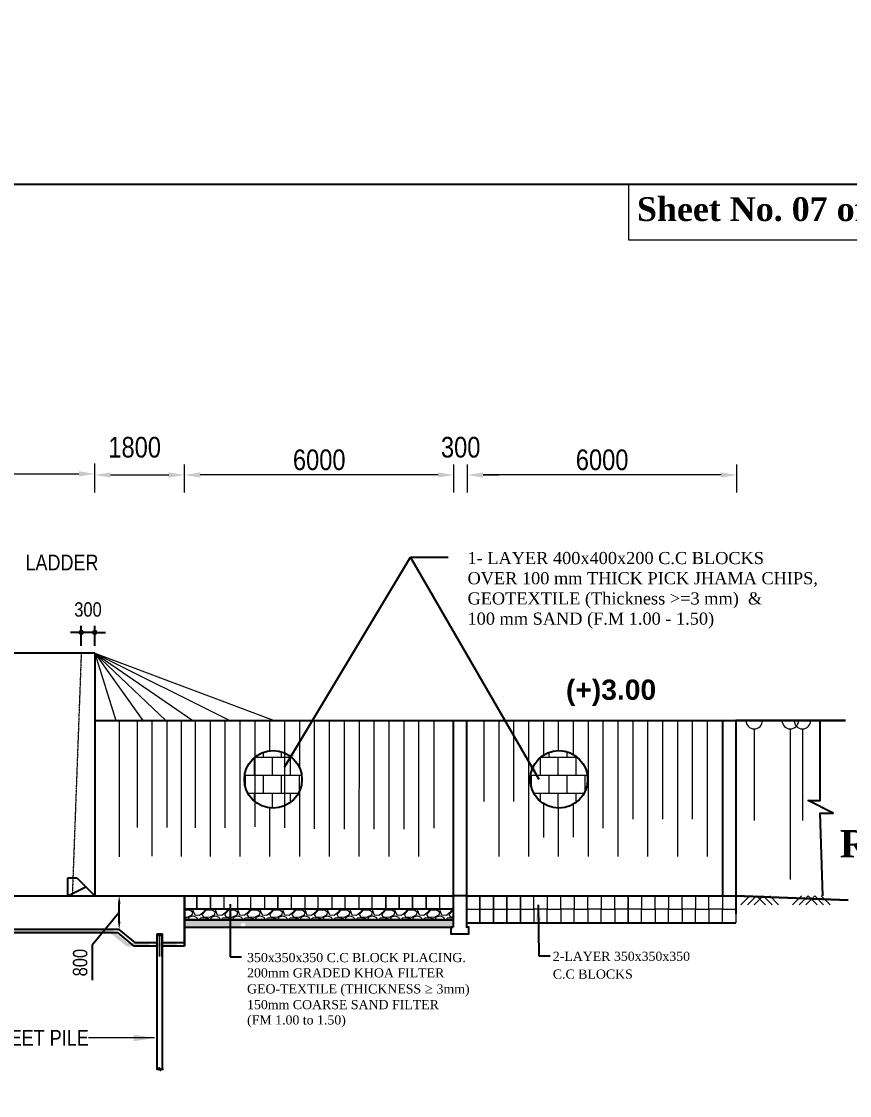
# Model space of a CAD drawing. Extents: x -119161 to 3778985, y -614964 to -30958.
# Drawn here: x 2763372 to 2781812, y -255921 to -232003 of the extents above; entities that cross this region are included whole.
import ezdxf

# ---------------------------------------------------------------- set-up
doc = ezdxf.new("R2010")
doc.units = 0
doc.header["$MEASUREMENT"] = 0
doc.linetypes.add('DASHED2', pattern=[9.524999999999999, 6.35, -3.175])
doc.linetypes.add('DASHEDX2', pattern=[38.099999999999994, 25.4, -12.7])
doc.layers.get('0').update_dxf_attribs({"linetype": 'CONTINUOUS'})
doc.layers.get('DEFPOINTS').update_dxf_attribs({"linetype": 'CONTINUOUS'})
for name, color, linetype in [('BLOCK', 6, 'CONTINUOUS'), ('DOTTED', 240, 'DASHED2'), ('LINE', 7, 'CONTINUOUS'), ('TEXT', 10, 'CONTINUOUS')]:
    doc.layers.add(name, color=color, linetype=linetype)
for name, color, linetype, lineweight in [('Dim', 7, 'CONTINUOUS', 9), ('Dimension', 8, 'CONTINUOUS', 18), ('HATCH', 252, 'CONTINUOUS', 5), ('line2', 3, 'CONTINUOUS', 30), ('slop', 8, 'CONTINUOUS', 9)]:
    doc.layers.add(name, color=color, linetype=linetype, lineweight=lineweight)
doc.styles.add('1-2', font='arial.ttf')
doc.styles.add('ARIAL', font='ARIALN.TTF')
doc.styles.add('DIM', font='isocp3.shx')
doc.styles.add('dimText', font='ARIALN.TTF')
doc.styles.get("Standard").update_dxf_attribs({"font": 'times.ttf', "height": 250})
doc.styles.add('text', font='ARIALN.TTF', dxfattribs={"height": 1.6})
doc.dimstyles.new('3', dxfattribs={"dimtxt": 225, "dimasz": 350, "dimexe": 100, "dimexo": 25, "dimgap": 9, "dimtad": 0, "dimdec": 0, "dimzin": 0, "dimdsep": 46, "dimtxsty": 'Standard', "dimcen": 0, "dimclrt": 256, "dimadec": 0, "dimazin": 0, "dimtfac": 1, "dimtdec": 0, "dimtofl": 0, "dimtmove": 2, "dimatfit": 3, "dimfxl": 1, "dimtolj": 1, "dimtzin": 0, "dimarcsym": 0})
doc.dimstyles.new('dim_150', dxfattribs={"dimtxt": 300, "dimasz": 300, "dimexe": 300, "dimexo": 100, "dimgap": 100, "dimtad": 1, "dimdec": 0, "dimzin": 0, "dimdsep": 46, "dimtxsty": 'DIM', "dimcen": 150, "dimclrd": 5, "dimclre": 5, "dimclrt": 7, "dimadec": 0, "dimazin": 0, "dimtfac": 1, "dimtdec": 0, "dimtmove": 0, "dimatfit": 3, "dimfxl": 20, "dimtolj": 1, "dimtzin": 0, "dimarcsym": 0})
doc.dimstyles.new('dim_230', dxfattribs={"dimtxt": 460, "dimasz": 460, "dimexe": 230, "dimexo": 100, "dimgap": 100, "dimtad": 1, "dimdec": 0, "dimzin": 0, "dimdsep": 46, "dimtxsty": 'dimText', "dimcen": 0.09, "dimclrd": 256, "dimclre": 256, "dimclrt": 7, "dimadec": 0, "dimazin": 0, "dimtfac": 1, "dimtdec": 0, "dimtofl": 0, "dimtmove": 0, "dimatfit": 3, "dimfxl": 1, "dimtolj": 1, "dimtzin": 0, "dimlwd": -1, "dimlwe": -1, "dimarcsym": 0})

# ---------------------------------------------------------------- blocks, each defined once
blk = doc.blocks.new('_Dot')
at = {"color": 0, "linetype": 'ByBlock', "lineweight": -2}
blk.add_line((-0.5, 0), (-1, 0), dxfattribs=at)
at = {"color": 0, "linetype": 'ByBlock', "const_width": 0.5}
blk.add_lwpolyline([(-0.25, 0, 1), (0.25, 0, 1)], format="xyb", close=True, dxfattribs=at)
blk = doc.blocks.new('*D1456')
at = {"layer": 'DEFPOINTS', "color": 0, "lineweight": -2, "ltscale": 500}
for p in [(2764702.572216486, -245607.6932475986), (2764702.572216486, -246006.8618040904), (2765002.572216486, -246006.8618040904)]:
    blk.add_point(p, dxfattribs=at)
at = {"layer": 'Dim', "color": 5, "lineweight": -2, "ltscale": 500}
for p, q in [((2764582.572216486, -245607.6932475986), (2764462.572216486, -245607.6932475986)), ((2764702.572216486, -245906.8618040904), (2764702.572216486, -245457.6932475986)), ((2765002.572216486, -245607.6932475986), (2764702.572216486, -245607.6932475986)), ((2765002.572216486, -245906.8618040904), (2765002.572216486, -245457.6932475986)), ((2765122.572216486, -245607.6932475986), (2765242.572216486, -245607.6932475986))]:
    blk.add_line(p, q, dxfattribs=at)
at = {"layer": 'Dim', "color": 5, "lineweight": -2, "ltscale": 500, "xscale": 120, "yscale": 120, "zscale": 120}
blk.add_blockref('_Dot', (2764702.572216486, -245607.6932475986), dxfattribs=at)
at = {"layer": 'Dim', "color": 5, "lineweight": -2, "ltscale": 500, "xscale": 120, "yscale": 120, "zscale": 120, "rotation": 180}
blk.add_blockref('_Dot', (2765002.572216486, -245607.6932475986), dxfattribs=at)
at = {"layer": 'Dim', "color": 7, "ltscale": 500, "insert": (2764852.572216486, -245099.0722902326), "char_height": 320, "attachment_point": 5, "style": 'ARIAL'}
blk.add_mtext('\\A1;300', dxfattribs=at)
blk = doc.blocks.new('*D1459')
at = {"layer": 'DEFPOINTS', "color": 0, "lineweight": -2, "ltscale": 500}
for p in [(2765103.283714031, -251472.7781597744), (2765548.608771235, -251472.7781597744), (2765548.608771235, -252222.9735712954)]:
    blk.add_point(p, dxfattribs=at)
at = {"layer": 'Dim', "color": 5, "lineweight": -2, "ltscale": 500}
for p, q in [((2765103.283714031, -251472.7781597744), (2765548.608771235, -251472.7781597744)), ((2765548.608771235, -252047.9735712954), (2765548.608771235, -251647.7781597744)), ((2765548.608771235, -251847.8758655349), (2764942.956787664, -252571.8514040911)), ((2764942.956787664, -252571.8514040911), (2764942.956787664, -253350.7327137773))]:
    blk.add_line(p, q, dxfattribs=at)
for points in [[(2765519.442104568, -251647.7781597744), (2765577.775437901, -251647.7781597744), (2765548.608771235, -251472.7781597744)], [(2765519.442104568, -252047.9735712954), (2765577.775437901, -252047.9735712954), (2765548.608771235, -252222.9735712954)]]:
    blk.add_solid(points, dxfattribs=at)
at = {"layer": 'Dim', "color": 7, "ltscale": 500, "insert": (2764679.573431593, -252961.2920589338), "char_height": 320, "attachment_point": 5, "rotation": 90, "style": 'ARIAL'}
blk.add_mtext('\\A1;800', dxfattribs=at)
blk = doc.blocks.new('*D1471')
at = {"layer": 'DEFPOINTS', "color": 0, "lineweight": -2, "ltscale": 500}
for p in [(2767002.602118643, -242101.8707269432), (2765002.623145059, -242592.7658797076), (2767002.602118643, -242592.7658797076)]:
    blk.add_point(p, dxfattribs=at)
at = {"layer": 'Dim', "ltscale": 500}
for p, q in [((2765002.623145059, -242492.7658797076), (2765002.623145059, -241871.8707269432)), ((2767002.602118643, -242492.7658797076), (2767002.602118643, -241871.8707269432)), ((2765352.623145059, -242101.8707269432), (2766652.602118643, -242101.8707269432))]:
    blk.add_line(p, q, dxfattribs=at)
at = {"layer": 'Dim', "lineweight": -2, "ltscale": 500}
for points in [[(2765352.623145059, -242043.5373936099), (2765352.623145059, -242160.2040602766), (2765002.623145059, -242101.8707269432)], [(2766652.602118643, -242043.5373936099), (2766652.602118643, -242160.2040602766), (2767002.602118643, -242101.8707269432)]]:
    blk.add_solid(points, dxfattribs=at)
at = {"layer": 'Dim', "color": 7, "ltscale": 500, "insert": (2765892.520292444, -241487.0071525911), "char_height": 460, "attachment_point": 5, "style": 'dimText'}
blk.add_mtext('\\A1;1800', dxfattribs=at)
blk = doc.blocks.new('*D1472')
at = {"layer": 'DEFPOINTS', "color": 0, "lineweight": -2, "ltscale": 500}
for p in [(2767002.602118643, -242101.8707269432), (2767002.602118643, -242592.7658797076), (2773002.896776955, -242592.7658797076)]:
    blk.add_point(p, dxfattribs=at)
at = {"layer": 'Dim', "ltscale": 500}
for p, q in [((2767002.602118643, -242492.7658797076), (2767002.602118643, -241871.8707269432)), ((2773002.896776955, -242492.7658797076), (2773002.896776955, -241871.8707269432)), ((2772652.896776955, -242101.8707269432), (2767352.602118643, -242101.8707269432))]:
    blk.add_line(p, q, dxfattribs=at)
at = {"layer": 'Dim', "lineweight": -2, "ltscale": 500}
for points in [[(2767352.602118643, -242043.5373936099), (2767352.602118643, -242160.2040602766), (2767002.602118643, -242101.8707269432)], [(2772652.896776955, -242043.5373936099), (2772652.896776955, -242160.2040602766), (2773002.896776955, -242101.8707269432)]]:
    blk.add_solid(points, dxfattribs=at)
at = {"layer": 'Dim', "color": 7, "ltscale": 500, "insert": (2770002.749447798, -241767.0071525913), "char_height": 460, "attachment_point": 5, "style": 'dimText'}
blk.add_mtext('\\A1;6000', dxfattribs=at)
blk = doc.blocks.new('*D1473')
at = {"layer": 'DEFPOINTS', "color": 0, "lineweight": -2, "ltscale": 500}
for p in [(2773302.896776955, -242101.8707269432), (2773002.896776955, -242592.7658797076), (2773302.896776955, -242592.7658797076)]:
    blk.add_point(p, dxfattribs=at)
at = {"layer": 'Dim', "ltscale": 500}
for p, q in [((2773002.896776955, -242492.7658797076), (2773002.896776955, -241871.8707269432)), ((2773302.896776955, -242492.7658797076), (2773302.896776955, -241871.8707269432)), ((2772652.896776955, -242101.8707269432), (2772302.896776955, -242101.8707269432)), ((2773652.896776955, -242101.8707269432), (2774002.896776955, -242101.8707269432))]:
    blk.add_line(p, q, dxfattribs=at)
at = {"layer": 'Dim', "lineweight": -2, "ltscale": 500}
for points in [[(2772652.896776955, -242043.5373936099), (2772652.896776955, -242160.2040602766), (2773002.896776955, -242101.8707269432)], [(2773652.896776955, -242043.5373936099), (2773652.896776955, -242160.2040602766), (2773302.896776955, -242101.8707269432)]]:
    blk.add_solid(points, dxfattribs=at)
at = {"layer": 'Dim', "color": 7, "ltscale": 500, "insert": (2773152.896776955, -241487.0071525913), "char_height": 460, "attachment_point": 5, "style": 'dimText'}
blk.add_mtext('\\A1;300', dxfattribs=at)
blk = doc.blocks.new('*D1474')
at = {"layer": 'DEFPOINTS', "color": 0, "lineweight": -2, "ltscale": 500}
for p in [(2773302.896776955, -242101.8707269432), (2773302.896776955, -242592.7658797076), (2779302.896776955, -242592.7658797076)]:
    blk.add_point(p, dxfattribs=at)
at = {"layer": 'Dim', "ltscale": 500}
for p, q in [((2773302.896776955, -242492.7658797076), (2773302.896776955, -241871.8707269432)), ((2779302.896776955, -242492.7658797076), (2779302.896776955, -241871.8707269432)), ((2778952.896776955, -242101.8707269432), (2773652.896776955, -242101.8707269432))]:
    blk.add_line(p, q, dxfattribs=at)
at = {"layer": 'Dim', "lineweight": -2, "ltscale": 500}
for points in [[(2773652.896776955, -242043.5373936099), (2773652.896776955, -242160.2040602766), (2773302.896776955, -242101.8707269432)], [(2778952.896776955, -242043.5373936099), (2778952.896776955, -242160.2040602766), (2779302.896776955, -242101.8707269432)]]:
    blk.add_solid(points, dxfattribs=at)
at = {"layer": 'Dim', "color": 7, "ltscale": 500, "insert": (2776302.896776955, -241767.0071525913), "char_height": 460, "attachment_point": 5, "style": 'dimText'}
blk.add_mtext('\\A1;6000', dxfattribs=at)
blk = doc.blocks.new('*D1541')
at = {"layer": 'DEFPOINTS', "color": 0, "lineweight": -2, "ltscale": 500}
for p in [(2765002.578695753, -242077.8963911775), (2765002.578695753, -242187.8038295396), (2753030.486726757, -242664.0567146344)]:
    blk.add_point(p, dxfattribs=at)
at = {"layer": 'Dim', "ltscale": 500}
for p, q in [((2753030.486726757, -242564.0567146344), (2753030.486726757, -241847.8963911775)), ((2765002.578695753, -242087.8038295396), (2765002.578695753, -241847.8963911775)), ((2753380.486726757, -242077.8963911775), (2764652.578695753, -242077.8963911775))]:
    blk.add_line(p, q, dxfattribs=at)
at = {"layer": 'Dim', "lineweight": -2, "ltscale": 500}
for points in [[(2753380.486726757, -242019.5630578442), (2753380.486726757, -242136.2297245109), (2753030.486726757, -242077.8963911775)], [(2764652.578695753, -242019.5630578442), (2764652.578695753, -242136.2297245109), (2765002.578695753, -242077.8963911775)]]:
    blk.add_solid(points, dxfattribs=at)
at = {"layer": 'Dim', "color": 7, "ltscale": 500, "insert": (2759016.532711255, -241743.0328168256), "char_height": 460, "attachment_point": 5, "style": 'dimText'}
blk.add_mtext('\\A1;12550', dxfattribs=at)
blk = doc.blocks.new('*D2064')
at = {"layer": 'DEFPOINTS', "color": 0, "lineweight": -2}
for p in [(2462635.316920745, -31122.26819271396), (2462635.316920745, -33338.00776463223), (2521930.412920745, -33338.00776463223)]:
    blk.add_point(p, dxfattribs=at)
at = {"layer": 'DEFPOINTS', "color": 0, "linetype": 'ByBlock', "lineweight": -2}
for p in [(3484625.511069752, -240110.6803095329), (3485507.395798097, -240110.640595304), (3485507.395798097, -240314.9828784233)]:
    blk.add_point(p, dxfattribs=at)
at = {"layer": 'LINE', "color": 0, "lineweight": -2}
for p, q in [((2462635.316920745, -33313.00776463223), (2462635.316920745, -31022.26819271396)), ((2521930.412920745, -33313.00776463223), (2521930.412920745, -31022.26819271396)), ((2463185.316920745, -31122.26819271396), (2491842.435937328, -31122.26819271396)), ((2521380.412920745, -31122.26819271396), (2492723.293904162, -31122.26819271396))]:
    blk.add_line(p, q, dxfattribs=at)
at = {"layer": 'LINE', "color": 0, "linetype": 'ByBlock', "lineweight": -2}
for p, q in [((3484625.511069752, -240135.6803095329), (3484625.511069752, -240414.9828784233)), ((3484975.511069752, -240314.9828784233), (3485157.395798097, -240314.9828784233)), ((3485507.395798097, -240135.640595304), (3485507.395798097, -240414.9828784233))]:
    blk.add_line(p, q, dxfattribs=at)
at = {"layer": 'LINE', "color": 0, "lineweight": -2}
for points in [[(2463185.316920745, -31030.6015260473), (2463185.316920745, -31213.93485938063), (2462635.316920745, -31122.26819271396)], [(2521380.412920745, -31030.6015260473), (2521380.412920745, -31213.93485938063), (2521930.412920745, -31122.26819271396)]]:
    blk.add_solid(points, dxfattribs=at)
at = {"layer": 'LINE', "color": 0, "linetype": 'ByBlock', "lineweight": -2}
for points in [[(3484975.511069752, -240256.64954509), (3484975.511069752, -240373.3162117566), (3484625.511069752, -240314.9828784233)], [(3485157.395798097, -240256.64954509), (3485157.395798097, -240373.3162117566), (3485507.395798097, -240314.9828784233)]]:
    blk.add_solid(points, dxfattribs=at)
at = {"layer": 'LINE', "insert": (2492282.864920745, -31122.26819271396), "char_height": 250, "attachment_point": 5}
blk.add_mtext('\\A1;59295', dxfattribs=at)
at = {"layer": 'LINE', "linetype": 'ByBlock', "lineweight": -2, "insert": (3485066.453433924, -240809.971703225), "char_height": 250, "attachment_point": 5}
blk.add_mtext('\\A1;1000', dxfattribs=at)

msp = doc.modelspace()

# ---------------------------------------------------------------- hatches: boundary and pattern name
at = {"layer": 'Dim'}
h = msp.add_hatch(dxfattribs=at)
h.set_pattern_fill('AR-B88', color=8, scale=50)
h.set_pattern_definition([(0, (2613563.746205295, -271589.1554744628), (0, 400), []), (90, (2613563.746205295, -271589.1554744628), (-200, 400), [400, -400])])
h.paths.add_polyline_path([(2769617.898813475, -248882.1496759795, 1), (2768335.769476091, -248882.1496759795, 1)])
h = msp.add_hatch(dxfattribs=at)
h.set_pattern_fill('AR-B88', color=8, scale=50)
h.set_pattern_definition([(0, (2619926.654428717, -271589.1554744628), (0, 400), []), (90, (2619926.654428717, -271589.1554744628), (-200, 400), [400, -400])])
h.paths.add_polyline_path([(2775980.807036897, -248882.1496759795, 1), (2774698.677699513, -248882.1496759795, 1)])
h = msp.add_hatch(dxfattribs=at)
h.set_pattern_fill('AR-CONC', color=8, scale=20)
h.set_pattern_definition([(49.99999999999999, (2396029.901919389, -395170.5439817354), (143.4520365201507, -12.55042699651902), [15, -165]), (355, (2396029.901919389, -395170.5439817354), (-27.7502667226, 150.4384267400024), [12, -132]), (100.45144446, (2396041.856255589, -395171.5898505354), (115.7017693454224, 137.8879981937259), [12.74803839999998, -140.2284223999997]), (46.18420000000002, (2396029.901919389, -395130.5439817354), (213.4482661343145, -33.10385615861531), [22.49999999999991, -247.4999999999993]), (96.63563548999993, (2396047.689268389, -395133.3026431354), (186.9323891348457, 194.8237201549101), [19.1220684, -210.3427519999999]), (351.1841639899999, (2396029.901919389, -395130.5439817354), (186.9323890109546, 194.823720053998), [18, -198.0000002]), (21, (2396049.901919389, -395140.5439817354), (119.3814104236923, -80.52377813306776), [15, -165]), (326.0000000000001, (2396049.901919389, -395140.5439817354), (48.66306638431634, 145.0300090093706), [12, -132]), (71.45144474, (2396059.850370189, -395147.2542965354), (168.0444753459942, 64.50623056127077), [12.748038, -140.2284224]), (37.50000000000001, (2396029.901919389, -395170.5439817354), (2.431971063458134, 66.5787707662623), [0, -130.4, 0, -134, 0, -132.5]), (7.499999999999999, (2396029.901919389, -395170.5439817354), (52.61390748842972, 78.88234237647205), [0, -76.39999999999999, 0, -127.4, 0, -50.5]), (327.5, (2395985.301919389, -395170.5439817354), (106.7644872344818, -4.510974346875951), [0, -50, 0, -156, 0, -207]), (317.5, (2395965.301919389, -395170.5439817354), (116.6372338684772, 20.02099646646354), [0, -65, 0, -103.6, 0, -147])])
h.paths.add_polyline_path([(2766830.953410713, -252523.3587094152), (2766340.770419884, -252523.1362576638), (2766340.769911901, -252598.1362600336), (2766830.997692573, -252598.3587094678)])
h.paths.add_polyline_path([(2724930.732985941, -252583.5490485849), (2724440.727789473, -252583.5490269507), (2724440.733108182, -252658.5490269507), (2724930.733037951, -252658.5490269507)])
h.paths.add_polyline_path([(2747960.315998019, -251322.7781597711), (2741760.452449441, -251322.7781597718), (2740110.452449441, -251322.6246536747), (2739262.882774274, -251322.6246536747), (2737379.462729593, -251950.3611163066), (2736562.120181054, -252222.7781597744), (2725940.732846051, -252222.7781597744), (2725540.732846051, -252583.5490269507), (2725050.732846051, -252583.5490269507), (2725050.732846051, -252658.5490269507), (2725569.558818891, -252658.5490269507), (2725969.558818891, -252297.7781597744), (2736574.289714129, -252297.7781597744), (2737410.741111556, -252018.9922124399), (2739274.489354141, -251397.6246536747), (2740110.452449441, -251397.6246536747), (2741760.445471891, -251397.7781594472), (2747929.249980841, -251397.7781597711), (2748079.249985322, -251547.7781642526), (2749110.48673758, -251547.7780154825), (2749947.148981188, -251547.7780154825), (2751849.607564852, -252182.1548680202), (2752208.648264626, -252297.7781597744), (2757582.960030673, -252297.7781597744), (2765349.311002487, -252297.9728680553), (2765709.31326841, -252598.1475111202), (2766220.761636184, -252598.1055540254), (2766220.778709581, -252523.1055547972), (2765736.676459511, -252523.1489037552), (2765376.465562683, -252222.9735712954), (2757582.960249896, -252222.7781597744), (2752208.648264626, -252222.7781597744), (2751841.676129263, -252100.4541195703), (2749958.646939362, -251472.7780154825), (2749110.48672676, -251472.7780154825), (2748110.315998019, -251472.7781597709)])
at = {"layer": 'Dim', "ltscale": 500}
h = msp.add_hatch(dxfattribs=at)
h.set_pattern_fill('GRAVEL', color=8, scale=500)
h.set_pattern_definition([(228.012787504, (2693045.859529275, -303516.1695139615), (-4000.000000000031, -4500.000000000002), [67.268, -6659.54402353685]), (184.969740728, (2693000.859529275, -303566.1695139615), (5999.999999999987, 500.0000000000176), [115.434, -11427.962380615]), (132.510447078, (2692885.859529275, -303576.1695139615), (5000.000000000058, -5499.999999999933), [81.39399999999978, -8058.016298049835]), (267.273689006, (2692690.859529275, -303701.1695139615), (500.0000000000121, 10000.00000000001), [105.1189999999986, -10406.77902081431]), (292.833654178, (2692685.859529275, -303806.1695139615), (-2499.999999999994, 6000.000000000015), [103.0774999999986, -10204.68656404396]), (357.273689006, (2692725.859529275, -303901.1695139615), (-10000.00000000001, 500.0000000000128), [105.1189999999986, -10406.77902081431]), (37.6942404667, (2692830.859529275, -303906.1695139615), (-6499.999999999999, -4999.999999999986), [139.0145, -13762.424274458]), (72.2553283749, (2692940.859529275, -303821.1695139615), (3500.000000000014, 11000), [131.2439999999971, -12993.16074840651]), (121.429565615, (2692980.859529275, -303696.1695139615), (-4000.00000000001, 6499.999999999994), [105.4749999999998, -10442.03655486447]), (175.236358309, (2692925.859529275, -303606.1695139615), (5499.999999999992, -500.000000000019), [120.416, -5900.38128939615]), (222.397437798, (2692805.859529275, -303596.1695139615), (-5999.999999999981, -5499.999999999985), [155.724, -15416.68750239745]), (138.814074834, (2693185.859529275, -303706.1695139615), (-3500.000000000016, 3000), [53.15049999999927, -5261.922406367257]), (171.46923439, (2693145.859529275, -303671.1695139615), (6499.999999999999, -999.9999999999976), [101.1185, -10010.7557080785]), (225, (2693045.859529275, -303656.1695139615), (-5.551115123125783e-14, -499.9999999999665), [70.7105, -636.39628118655]), (203.198590514, (2693010.859529275, -303596.1695139615), (2499.999999999995, 999.9999999999877), [38.079, -3769.80755293195]), (291.801409486, (2692975.859529275, -303611.1695139615), (-499.999999999842, 1500.000000000051), [53.85149999999999, -2638.73090356725]), (30.9637565321, (2692995.859529275, -303661.1695139615), (1500.000000000026, 999.9999999999898), [87.46449999999977, -2828.011447422643]), (161.565051177, (2693070.859529275, -303616.1695139615), (1000.000000000006, -499.9999999999883), [63.24549999999928, -1517.893330084177]), (16.389540334, (2692685.859529275, -303611.1695139615), (4999.999999999983, 1500.000000000022), [88.6, -8771.4225733347]), (70.3461759419, (2692770.859529275, -303586.1695139615), (-2000.00000000061, -5500.000000001698), [74.3305, -7358.7038736595]), (293.198590514, (2693070.859529275, -303516.1695139615), (-999.9999999999852, 2499.999999999995), [76.1575, -3731.72905293195]), (343.610459666, (2693100.859529275, -303586.1695139615), (-4999.999999999983, 1500.000000000022), [88.59999999999854, -8771.422573334314]), (339.44395478, (2692685.859529275, -303921.1695139615), (-2500.000000000018, 1000.000000000012), [85.43999999999855, -4186.561872658657]), (294.775140569, (2692765.859529275, -303951.1695139615), (-2500.000000000003, 5500.000000000001), [71.589, -7087.321531637999]), (66.8014094864, (2693075.859529275, -304016.1695139615), (999.9999999999906, 2499.999999999985), [76.1575, -3731.72905293195]), (17.3540246363, (2693105.859529275, -303946.1695139615), (-6499.999999999988, -1999.999999999981), [83.8155, -8297.71180712]), (69.44395478040002, (2692830.859529275, -304016.1695139615), (-1000.000000000004, -2499.999999999977), [42.71999999999927, -4229.281872658657]), (101.309932474, (2693045.859529275, -304016.1695139615), (-499.9999999999819, 2000.000000000006), [25.495, -2524.0147567964]), (165.963756532, (2693040.859529275, -303991.1695139615), (1499.999999999979, -500.0000000000007), [103.0775, -1958.47531280885]), (186.009005957, (2692940.859529275, -303966.1695139615), (5000.000000000023, 499.9999999999916), [95.525, -9456.9615872714]), (303.690067526, (2692995.859529275, -303706.1695139615), (-499.9999999999936, 999.999999999993), [72.11099999999854, -1730.664637731977]), (353.157226587, (2693035.859529275, -303766.1695139615), (8500.000000000007, -1000.000000000026), [125.897, -12463.78131201415]), (60.9453959009, (2693160.859529275, -303781.1695139615), (-1999.999999999988, -3499.999999999989), [51.47799999999999, -5096.3370704935]), (90, (2693185.859529275, -303736.1695139615), (-499.9999999999999, 500), [30, -470]), (120.256437164, (2692930.859529275, -303951.1695139615), (2000.000000000005, -3500.000000000004), [69.46199999999999, -6876.759994724901]), (48.01278750420001, (2692895.859529275, -303891.1695139615), (4000, 4499.999999999987), [134.536, -6592.276023536849]), (0, (2692985.859529275, -303791.1695139615), (500, 500), [130, -370]), (325.3048464690001, (2693115.859529275, -303791.1695139615), (5000.000000000069, -3499.999999999913), [79.05699999999855, -7826.637150420907]), (254.054604099, (2693180.859529275, -303836.1695139615), (-500.0000000000189, -2000.000000000002), [72.801, -3567.25394464025]), (207.645975364, (2693160.859529275, -303906.1695139615), (-9499.999999999975, -5000.000000000024), [118.5325, -11734.7370911297]), (175.42607874, (2693055.859529275, -303961.1695139615), (-6499.999999999977, 500.0000000000007), [125.3995, -12414.53670398445])])
h.paths.add_polyline_path([(2767002.604782971, -251773.0402316272), (2767002.915830721, -252007.1848801654), (2772982.492227802, -252007.1852633862), (2772982.492132502, -251772.6753115756), (2771233.234082617, -251772.6753115756), (2770933.234082617, -251772.6753115756), (2770633.234082617, -251772.6753115756), (2770333.234082617, -251772.6753115756)])
h = msp.add_hatch(dxfattribs=at)
h.set_pattern_fill('AR-SAND', color=8, scale=60)
h.set_pattern_definition([(37.50000000000001, (2399255.429688891, -349285.1871298016), (-3.779601486576489, 115.6094261407895), [0, -91.2, 0, -102, 0, -97.5]), (7.499999999999999, (2399255.429688891, -349285.1871298016), (106.1866023160636, 169.3287639137844), [0, -49.2, 0, -82.2, 0, -31.5]), (327.5, (2399181.629688891, -349285.1871298016), (186.8485117050897, 0.3395432122178965), [0, -30, 0, -108, 0, -141]), (317.5, (2399181.629688891, -349285.1871298016), (180.3675962743376, 52.66053389605496), [0, -15, 0, -70.8, 0, -81])])
h.paths.add_polyline_path([(2770661.678221176, -252007.1848801654), (2769464.957855341, -252007.1848801654), (2769464.957855341, -252077.7105617204), (2769464.957855341, -252172.4275722452), (2770661.694992844, -252172.4244619897)])
h.paths.add_polyline_path([(2772982.49364368, -252007.1848801654), (2770661.678221176, -252007.1848801654), (2770661.694992844, -252172.4244619897), (2772785.978254172, -252172.4189410913), (2772785.978254172, -252172.4188111441), (2772982.494170818, -252172.4188111441)])
edge = h.paths.add_edge_path()
edge.add_line((2767002.78846361, -252009.3179288316), (2767002.884866646, -252172.59595336))
edge.add_line((2767002.884866646, -252172.59595336), (2768287.370080203, -252172.4306327328))
edge.add_arc((2768307.849327485, -252126.817033546), 49.99999999999528, 90, 245.8212355963029, ccw=False)
edge.add_arc((2768307.849327485, -252126.817033546), 49.99999999998545, -65.82093777908608, 90.00000000006668, ccw=False)
edge.add_line((2768328.328811861, -252172.4305262833), (2769464.957855341, -252172.4275722455))
edge.add_line((2769464.957855341, -252172.4275722452), (2769464.957855341, -252077.7105617204))
edge.add_line((2769464.957855341, -252077.7105617204), (2769464.957855341, -252007.1848801654))
edge.add_line((2769464.957855341, -252007.1848801654), (2767002.788463609, -252009.3179288316))
h.paths.add_polyline_path([(2767003.135890745, -252172.4343509788), (2767003.135902162, -252122.8461015653), (2767002.968455051, -252009.4032333652), (2767002.472900175, -252009.4036798803), (2767002.471585025, -252172.434352902)])
at = {"layer": 'HATCH', "ltscale": 10}
h = msp.add_hatch(dxfattribs=at)
h.set_pattern_fill('ANSI31', color=256, scale=375, angle=45, style=0)
h.set_pattern_definition([(90, (2701765.524264441, -243123.961155609), (-46.875, 7.105427357601002e-15), [])])
h.paths.add_polyline_path([(2766512.014316774, -252823.4624765564), (2766467.801119186, -252823.4624765564), (2766467.801119186, -252809.9632427262), (2766439.759854862, -252835.9712077398), (2766439.759854862, -252823.4624765564), (2766392.014316774, -252823.4624765564), (2766392.014316774, -252349.7688751905), (2766512.014316774, -252349.7688751905)])

# ---------------------------------------------------------------- linework, layer by layer
at = {"color": 7}
for points in [[(2753164.165624445, -251472.7781597744), (2767002.471584799, -251472.6108993439)], [(2767002.471584964, -251472.6109033099), (2772982.490602297, -251472.5799826963)], [(2773282.512786264, -251472.5784313851), (2779282.282174915, -251472.5474086492)], [(2772982.492132502, -251772.6753115756), (2767002.472320085, -251772.6743900387)]]:
    msp.add_lwpolyline(points, dxfattribs=at)
at = {"layer": 'BLOCK', "color": 7}
for centre in [(2768976.834144783, -248882.1496759795), (2775339.742368205, -248882.1496759795)]:
    msp.add_circle(centre, 641.064668692025, dxfattribs=at)
at = {"layer": 'Dim', "color": 8, "ltscale": 500}
msp.add_line((2765002.596765231, -246072.7790524627), (2765474.435567694, -247572.4650987682), dxfattribs=at)
at = {"layer": 'Dim', "color": 8, "linetype": 'Continuous', "ltscale": 500}
for p, q in [((2767003.135804308, -252191.3370019686), (2767003.136632059, -252191.3370019686)), ((2767003.137166896, -252509.7387802161), (2767003.135901912, -252509.7394428269))]:
    msp.add_line(p, q, dxfattribs=at)
at = {"layer": 'Dim', "color": 8, "ltscale": 500}
for points in [[(2765002.596765231, -246072.7790524627), (2769002.509590811, -247572.4650987692)], [(2765002.596765231, -246072.7790524627), (2768013.06580924, -247572.7781597744)], [(2765002.596765231, -246072.7790524627), (2766587.151918639, -247572.4710054907)], [(2765002.596765231, -246072.7790524627), (2766076.774967892, -247572.6293140599)], [(2765002.596765231, -246072.7790524627), (2767189.578005082, -247572.4736943841)], [(2765543.949334037, -247580.0267789948), (2765543.796090176, -250608.6325984015)], [(2765945.296978232, -247565.0267789948), (2765945.296978232, -249955.0801853458)], [(2766276.949334037, -247565.0267789948), (2766276.796090176, -250593.6325984015)], [(2766608.601689872, -247572.7781597744), (2766608.601689843, -249955.0801853458)], [(2766928.766659552, -247572.5267789948), (2766928.61341569, -250601.1325984015)], [(2767240.413395935, -247572.5267789948), (2767240.413395935, -249962.6418553269)], [(2767572.06575174, -247572.5267789948), (2767571.912507878, -250601.1325984015)], [(2767903.718107545, -247572.5267789948), (2767903.718107545, -249962.7054431501)], [(2768235.37046335, -247572.5267789948), (2768235.217219488, -250601.1325984015)], [(2768567.022819155, -247572.5267789948), (2768567.022819155, -249938.8137093929)], [(2768898.67517496, -247572.5267789948), (2768898.67517496, -248245.8674391685)], [(2769230.327530765, -247572.5267789948), (2769230.327530765, -249962.0923320854)], [(2769561.97988657, -247572.5267789948), (2769561.97988657, -248620.2940472194)], [(2769893.632242375, -247572.5267789948), (2769893.632242375, -249981.3628588624)], [(2770225.28459818, -247572.5267789948), (2770225.131354318, -250601.1325984015)], [(2770556.936953985, -247572.5267789948), (2770556.936953985, -249990.0826062362)], [(2770888.58930979, -247572.5267789948), (2770888.436065929, -250601.1325984015)], [(2771220.241665595, -247572.5267789948), (2771220.241665595, -249990.1461940594)], [(2771551.8940214, -247572.5267789948), (2771551.740777539, -250601.1325984015)], [(2771883.546377205, -247572.5267789948), (2771883.546377205, -249990.1461940594)], [(2772215.19873301, -247572.5267789948), (2772215.045489149, -250601.1325984015)], [(2772551.8940214, -247572.5267789948), (2772551.875766392, -249968.6344135031)], [(2773668.495249056, -247572.5267789948), (2773668.484555483, -249372.7781597644)], [(2774000.147604861, -247572.5267789948), (2773999.994360999, -250601.1325984017)], [(2774331.799960666, -247572.5267789948), (2774331.789267093, -249372.8417475875)], [(2774663.452316471, -247572.5267789948), (2774663.299072609, -250601.1325984017)], [(2774995.104672276, -247572.5267789948), (2774995.104672276, -248341.6047953363)], [(2775326.757028081, -247572.5267789948), (2775326.757028081, -248241.2165356388)], [(2775658.409383886, -247572.5267789948), (2775658.409383886, -248325.8986152504)], [(2775990.061739691, -247572.5267789948), (2775989.908495829, -250601.1325984017)], [(2776321.714095496, -247572.5267789948), (2776321.714095496, -249963.5124358211)], [(2776653.366451301, -247572.5267789948), (2776653.21320744, -250601.1325984017)], [(2776985.018807106, -247572.5267789948), (2776985.018807106, -249768.5223950155)], [(2777316.671162911, -247572.5267789948), (2777316.51791905, -250601.1325984017)], [(2777648.323518716, -247572.5267789948), (2777648.323518716, -249768.5859828389)], [(2777979.975874521, -247572.5267789948), (2777979.82263066, -250601.1325984017)], [(2778311.628230326, -247572.5267789948), (2778311.628230326, -249768.6495706621)], [(2778643.280586131, -247572.5267789948), (2778643.12734227, -250601.1325984017)], [(2769561.97988657, -249144.0053047398), (2769561.826642708, -250601.1325984015)], [(2774995.104672276, -249422.694556623), (2774994.974455271, -250171.9327655064)], [(2775658.409383886, -249438.4007367089), (2775658.279166881, -250168.7902074177)], [(2768898.67517496, -249518.4319127908), (2768898.521931098, -250601.1325984015)], [(2775326.757028081, -249523.0828163205), (2775326.603784219, -250601.1325984017)]]:
    msp.add_lwpolyline(points, dxfattribs=at)
at = {"layer": 'Dim', "ltscale": 500}
for points in [[(2767277.93873055, -251772.6743975824), (2767002.471682818, -251772.6782303371), (2767002.471682818, -251472.6782303371), (2767277.93873055, -251472.6743975824)], [(2767579.435215621, -251772.6743938106), (2767279.435215621, -251772.6743938106), (2767279.435215621, -251472.6743938106), (2767579.435215621, -251472.6743938106)], [(2767880.931700692, -251772.6743900387), (2767580.931700692, -251772.6743900387), (2767580.931700692, -251472.6743900387), (2767880.931700692, -251472.6743900387)], [(2768182.428185763, -251772.6743862666), (2767882.428185763, -251772.6743862666), (2767882.428185763, -251472.6743862666), (2768182.428185763, -251472.6743862666)], [(2768182.428185763, -251772.6743862666), (2768482.428185763, -251772.6743862666), (2768482.428185763, -251472.6743862666), (2768182.428185763, -251472.6743862666)], [(2768782.428185763, -251772.6743862666), (2768482.428185763, -251772.6743862666), (2768482.428185763, -251472.6743862666), (2768782.428185763, -251472.6743862666)], [(2768782.428185763, -251772.6743862666), (2769082.428185763, -251772.6743862666), (2769082.428185763, -251472.6743862666), (2768782.428185763, -251472.6743862666)], [(2769082.428185763, -251772.6743862666), (2769382.428185763, -251772.6743862666), (2769382.428185763, -251472.6743862666), (2769082.428185763, -251472.6743862666)], [(2769682.428185763, -251772.6743862666), (2769382.428185763, -251772.6743862666), (2769382.428185763, -251472.6743862666), (2769682.428185763, -251472.6743862666)], [(2769682.428185763, -251772.6743862666), (2769982.428185763, -251772.6743862666), (2769982.428185763, -251472.6743862666), (2769682.428185763, -251472.6743862666)], [(2770282.428185763, -251772.6743862666), (2769982.428185763, -251772.6743862666), (2769982.428185763, -251472.6743862666), (2770282.428185763, -251472.6743862666)], [(2770282.428185763, -251772.6743862666), (2770582.428185763, -251772.6743862666), (2770582.428185763, -251472.6743862666), (2770282.428185763, -251472.6743862666)], [(2770882.428185763, -251772.6743862666), (2770582.428185763, -251772.6743862666), (2770582.428185763, -251472.6743862666), (2770882.428185763, -251472.6743862666)], [(2770882.428185763, -251772.6743862666), (2771182.428185763, -251772.6743862666), (2771182.428185763, -251472.6743862666), (2770882.428185763, -251472.6743862666)], [(2771482.428185763, -251772.6743862666), (2771182.428185763, -251772.6743862666), (2771182.428185763, -251472.6743862666), (2771482.428185763, -251472.6743862666)], [(2771782.428185763, -251772.6743862666), (2771482.428185763, -251772.6743862666), (2771482.428185763, -251472.6743862666), (2771782.448924644, -251472.674847035)], [(2772082.448924644, -251772.674847035), (2771782.448924644, -251772.674847035), (2771782.448924644, -251472.674847035), (2772082.448924644, -251472.674847035)], [(2772382.448924644, -251772.6748470352), (2772082.448924644, -251772.674847035), (2772082.448924644, -251472.674847035), (2772382.469663526, -251472.6753078036)], [(2772682.469663526, -251772.6753078036), (2772382.469663526, -251772.6753078036), (2772382.469663526, -251472.6753078036), (2772682.469663526, -251472.6753078036)], [(2773282.51283747, -251772.6748591363), (2773582.51283747, -251772.6748591363), (2773582.51283747, -251472.6748591363), (2773282.51283747, -251472.6748591363)], [(2773582.533576352, -251772.674398368), (2773882.533576352, -251772.674398368), (2773882.533576352, -251472.674398368), (2773582.51283747, -251472.6748591363)], [(2773882.533576352, -251772.674398368), (2774182.533576352, -251772.674398368), (2774182.533576352, -251472.674398368), (2773882.533576352, -251472.674398368)], [(2774182.554315234, -251772.6739375996), (2774482.554315234, -251772.6739375994), (2774482.554315234, -251472.6739375994), (2774182.533576352, -251472.674398368)], [(2774482.554315234, -251772.6739375994), (2774782.554315234, -251772.6739375994), (2774782.554315234, -251472.6739375994), (2774482.554315234, -251472.6739375994)], [(2775082.554315234, -251772.6739375994), (2774782.554315234, -251772.6739375994), (2774782.554315234, -251472.6739375994), (2775082.554315234, -251472.6739375994)], [(2775082.554315234, -251772.6739375994), (2775382.554315234, -251772.6739375994), (2775382.554315234, -251472.6739375994), (2775082.554315234, -251472.6739375994)], [(2775682.554315234, -251772.6739375994), (2775382.554315234, -251772.6739375994), (2775382.554315234, -251472.6739375994), (2775682.554315234, -251472.6739375994)], [(2775682.554315234, -251772.6739375994), (2775982.554315234, -251772.6739375994), (2775982.554315234, -251472.6739375994), (2775682.554315234, -251472.6739375994)], [(2776282.554315234, -251772.6739375994), (2775982.554315234, -251772.6739375994), (2775982.554315234, -251472.6739375994), (2776282.554315234, -251472.6739375994)], [(2776282.554315234, -251772.6739375994), (2776582.554315234, -251772.6739375994), (2776582.554315234, -251472.6739375994), (2776282.554315234, -251472.6739375994)], [(2776882.554315234, -251772.6739375994), (2776582.554315234, -251772.6739375994), (2776582.554315234, -251472.6739375994), (2776882.554315234, -251472.6739375994)], [(2777182.554315234, -251772.6739375994), (2776882.554315234, -251772.6739375994), (2776882.554315234, -251472.6739375994), (2777182.554315234, -251472.6739375994)], [(2777182.554315234, -251772.6739375994), (2777482.554315234, -251772.6739375994), (2777482.554315234, -251472.6739375994), (2777182.554315234, -251472.6739375994)], [(2777782.554315234, -251772.6739375994), (2777482.554315234, -251772.6739375994), (2777482.554315234, -251472.6739375994), (2777782.554315234, -251472.6739375994)], [(2777782.554315234, -251772.6739375996), (2778082.554315234, -251772.6739375996), (2778082.554315234, -251472.6739375996), (2777782.554315234, -251472.6739375996)], [(2778382.554315234, -251772.6739375994), (2778082.554315234, -251772.6739375994), (2778082.554315234, -251472.6739375994), (2778382.554315234, -251472.6739375994)], [(2778382.554315234, -251772.6739375994), (2778682.554315234, -251772.6739375994), (2778682.554315234, -251472.6739375994), (2778382.554315234, -251472.6739375994)], [(2778982.554315234, -251772.6739375994), (2778682.554315234, -251772.6739375994), (2778682.554315234, -251472.6739375994), (2778982.554315234, -251472.6739375994)], [(2778982.554315234, -251772.6739375994), (2779282.240356783, -251772.6739102469), (2779282.269060946, -251472.6562352523), (2778982.554315234, -251472.6739375994)], [(2773282.51283747, -251772.6748591363), (2773582.51283747, -251772.6748591363), (2773582.51283747, -252072.6748591363), (2773282.51283747, -252072.6748591363)], [(2773582.533576352, -251772.6753199047), (2773882.533576352, -251772.6753199047), (2773882.533576352, -252072.6753199047), (2773582.51283747, -252072.6748591363)], [(2773882.533576352, -251772.6753199047), (2774182.533576352, -251772.6753199047), (2774182.533576352, -252072.6753199047), (2773882.533576352, -252072.6753199047)], [(2774182.554315234, -251772.675780673), (2774482.554315234, -251772.6757806733), (2774482.554315234, -252072.6757806733), (2774182.533576352, -252072.6753199047)], [(2774482.554315234, -251772.6757806733), (2774782.554315234, -251772.6757806733), (2774782.554315234, -252072.6757806733), (2774482.554315234, -252072.6757806733)], [(2775082.554315234, -251772.6757806733), (2774782.554315234, -251772.6757806733), (2774782.554315234, -252072.6757806733), (2775082.554315234, -252072.6757806733)], [(2775082.554315234, -251772.6757806733), (2775382.554315234, -251772.6757806733), (2775382.554315234, -252072.6757806733), (2775082.554315234, -252072.6757806733)], [(2775682.554315234, -251772.6757806733), (2775382.554315234, -251772.6757806733), (2775382.554315234, -252072.6757806733), (2775682.554315234, -252072.6757806733)], [(2775682.554315234, -251772.6757806733), (2775982.554315234, -251772.6757806733), (2775982.554315234, -252072.6757806733), (2775682.554315234, -252072.6757806733)], [(2776282.554315234, -251772.6757806733), (2775982.554315234, -251772.6757806733), (2775982.554315234, -252072.6757806733), (2776282.554315234, -252072.6757806733)], [(2776282.554315234, -251772.6757806733), (2776582.554315234, -251772.6757806733), (2776582.554315234, -252072.6757806733), (2776282.554315234, -252072.6757806733)], [(2776882.554315234, -251772.6757806733), (2776582.554315234, -251772.6757806733), (2776582.554315234, -252072.6757806733), (2776882.554315234, -252072.6757806733)], [(2777182.554315234, -251772.6757806733), (2776882.554315234, -251772.6757806733), (2776882.554315234, -252072.6757806733), (2777182.554315234, -252072.6757806733)], [(2777182.554315234, -251772.6757806733), (2777482.554315234, -251772.6757806733), (2777482.554315234, -252072.6757806733), (2777182.554315234, -252072.6757806733)], [(2777782.554315234, -251772.6757806733), (2777482.554315234, -251772.6757806733), (2777482.554315234, -252072.6757806733), (2777782.554315234, -252072.6757806733)], [(2777782.554315234, -251772.675780673), (2778082.554315234, -251772.675780673), (2778082.554315234, -252072.675780673), (2777782.554315234, -252072.675780673)], [(2778382.554315234, -251772.6757806733), (2778082.554315234, -251772.6757806733), (2778082.554315234, -252072.6757806733), (2778382.554315234, -252072.6757806733)], [(2778382.554315234, -251772.6757806733), (2778682.554315234, -251772.6757806733), (2778682.554315234, -252072.6757806733), (2778382.554315234, -252072.6757806733)], [(2778982.554315234, -251772.6757806733), (2778682.554315234, -251772.6757806733), (2778682.554315234, -252072.6757806733), (2778982.554315234, -252072.6757806733)], [(2778982.554315234, -251772.6757806733), (2779282.240356783, -251772.6758080258), (2779282.211655979, -252072.6564841808), (2778982.554315234, -252072.6757806733)]]:
    msp.add_lwpolyline(points, close=True, dxfattribs=at)
for points in [[(2767279.435215621, -251772.6743938106), (2767279.435215621, -251472.6743938106)], [(2767580.931700692, -251772.6743900387), (2767580.931700692, -251472.6743900387)], [(2767002.47158491, -251672.780241204), (2767002.47158491, -251672.780241204)], [(2767002.47158491, -251672.780241204), (2767002.47158491, -251672.780241204)], [(2767003.135902162, -252172.8461015653), (2767002.471682764, -251672.847572197)]]:
    msp.add_lwpolyline(points, dxfattribs=at)
at = {"layer": 'Dimension', "color": 5, "lineweight": 13, "ltscale": 2}
for p, q in [((2779690.636468358, -247755.7650921613), (2779690.636468358, -249796.7436344293)), ((2780493.611507838, -247755.765092155), (2780493.45978137, -251110.1713316364)), ((2780764.958212073, -247755.7650921613), (2780764.958212073, -249796.7436344293))]:
    msp.add_line(p, q, dxfattribs=at)
for centre in [(2779690.636468358, -247572.4942242152), (2780493.613025177, -247572.4942242152), (2780764.958212073, -247572.4942242152)]:
    msp.add_arc(centre, 183.2708679460477, 180, 0, dxfattribs=at)
at = {"layer": 'DOTTED', "color": 0, "linetype": 'DASHEDX2', "lineweight": 20, "ltscale": 0.07}
msp.add_lwpolyline([(2764702.572216486, -246072.7777133207), (2764502.479344301, -251472.8052696525)], dxfattribs=at)
at = {"layer": 'HATCH', "color": 8, "lineweight": 15}
for points in [[(2779593.374315961, -251472.6108993439), (2779393.639886885, -251672.3453284192)], [(2779740.432033077, -251472.6108993439), (2779540.697604002, -251672.3453284192)], [(2779887.489750194, -251472.6108993439), (2779687.755321119, -251672.3453284192)], [(2779740.432033077, -251472.6108993439), (2779940.166462153, -251672.3453284192)], [(2779887.489750194, -251472.6108993439), (2780087.224179269, -251672.3453284192)], [(2780034.54746731, -251472.6108993439), (2780234.281896386, -251672.3453284192)], [(2780742.205841828, -251472.6108993439), (2780542.471412753, -251672.3453284192)], [(2780889.263558945, -251472.6108993439), (2780689.529129869, -251672.3453284192)], [(2781036.321276061, -251472.6108993439), (2780836.586846986, -251672.3453284192)], [(2780889.263558945, -251472.6108993439), (2781088.99798802, -251672.3453284192)], [(2781036.321276061, -251472.6108993439), (2781236.055705137, -251672.3453284192)], [(2781183.378993178, -251472.6108993439), (2781383.113422253, -251672.3453284192)]]:
    msp.add_lwpolyline(points, dxfattribs=at)
at = {"layer": 'LINE', "ltscale": 500}
for p, q in [((2765002.596765231, -246072.7790524627), (2765002.471963959, -251472.7843916488)), ((2765002.587991597, -247572.7781597744), (2781723.493835389, -247572.7781597744)), ((2772982.624569093, -247572.4925965124), (2772982.495191548, -252172.4188111441)), ((2773282.625679115, -247572.4942242152), (2773282.522367225, -252172.4188111441)), ((2778982.509718399, -247572.5251498248), (2778982.376772008, -251472.5489593565)), ((2779282.761991779, -247572.5267788905), (2779282.18716133, -251869.4660687195)), ((2779282.763070804, -247572.5267788963), (2779282.211656033, -251872.487142321)), ((2764402.477377068, -251472.7833157803), (2764402.453167882, -251072.4342321737)), ((2764402.45316835, -251072.4439090919), (2764602.455133804, -251072.4342320787)), ((2767002.471584799, -251472.6108993439), (2767003.140969966, -252598.2049074213)), ((2767003.140969966, -252598.2049074213), (2767002.471585214, -251472.6203260378)), ((2773282.519174296, -252072.6564841808), (2779282.211655979, -252072.6564841808)), ((2767003.135355175, -252172.434351177), (2772982.494170818, -252172.4188111441)), ((2772982.494170819, -252172.4188111441), (2772932.494170819, -252172.4188111441))]:
    msp.add_line(p, q, dxfattribs=at)
at = {"layer": 'LINE', "ltscale": 0.5}
msp.add_line((2773282.538083106, -251472.6748591363), (2772982.514872787, -251472.6664206823), dxfattribs=at)
at = {"layer": 'LINE'}
for p, q in [((2766392.281532122, -255336.1924567723), (2766392.967516623, -252322.8005658418)), ((2766512.281532122, -255336.1924567723), (2766512.967516623, -252322.8005658418))]:
    msp.add_line(p, q, dxfattribs=at)
msp.add_lwpolyline([(2783182.729830147, -288746.211677978), (2708067.944238147, -288746.211677978), (2708067.944238147, -235629.3275807779), (2783182.729830147, -235629.3275807779)], close=True, dxfattribs=at)
at = {"layer": 'LINE', "lineweight": 9}
msp.add_lwpolyline([(2783182.729830147, -235629.3275807779), (2776888.238337216, -235629.3275807779), (2776888.238337216, -236864.0547148893), (2783182.729830147, -236864.0547148893)], close=True, dxfattribs=at)
at = {"layer": 'LINE', "ltscale": 500}
for points in [[(2765002.596765235, -246072.7781597744), (2753030.486726757, -246072.7781597744)], [(2781723.493835335, -247572.4942242152), (2779282.781446619, -247572.4942242152)], [(2764602.455133804, -251072.4342320787), (2765002.471963959, -251472.7843916488)], [(2766392.921902586, -252523.1738483836), (2765908.819668063, -252523.1489037552), (2765548.608771235, -252222.9735712954), (2758840.978695047, -252222.7781597744), (2753042.457379319, -252222.7781597744), (2752707.133761995, -252111.0036206665), (2749958.64693936, -251472.7780154825), (2749110.486726758, -251472.7780154825), (2749110.486726758, -251472.7780154825), (2748110.315998016, -251472.7781597709), (2747960.315998017, -251322.7781597711), (2741760.452449439, -251322.7781597718), (2741760.452449439, -251322.7781597718), (2740110.452449438, -251322.6246536747), (2740110.452449438, -251322.6246536747), (2739262.882774272, -251322.6246536747), (2736562.120181054, -252222.7781597744), (2722550.732846051, -252222.7781597744), (2722150.732846051, -252583.5490269507), (2721860.732846051, -252583.5490269507)], [(2766392.918038016, -252598.1738482842), (2765881.664272771, -252598.1475046023), (2765521.45411179, -252297.9727853481), (2758840.976524208, -252297.7781597429), (2753030.286554806, -252297.7781597744), (2752683.416679544, -252182.1548680202), (2749946.476120229, -251547.7780154825), (2749110.486726758, -251547.7780154825), (2748079.24998532, -251547.7781642526), (2747929.249980839, -251397.7781597711), (2741760.452449439, -251397.7781597718), (2740110.445471888, -251397.6246533501), (2739275.052307347, -251397.6246536747), (2736574.28971413, -252297.7781597744), (2722579.558818891, -252297.7781597744), (2722179.558818891, -252658.5490269507), (2721860.732846051, -252658.5490269507)], [(2772932.494170819, -252172.4188111441), (2772932.494170819, -252322.4188111441), (2773332.494170819, -252322.4188111441), (2773332.494170819, -252172.4188111441), (2773282.494170819, -252172.4188111441), (2773282.494170819, -252172.4188111441)], [(2767003.041243936, -252523.2049022482), (2766512.921901196, -252523.1799561456)], [(2767003.081911204, -252598.2049044154), (2766512.904827799, -252598.1799553738)]]:
    msp.add_lwpolyline(points, dxfattribs=at)
at = {"layer": 'LINE', "color": 5}
msp.add_lwpolyline([(2781218.279994207, -251472.6108993439), (2781160.446265896, -249634.0157844552), (2781445.984907888, -249634.0157844552), (2780891.829639219, -249353.6031412201), (2781160.446265896, -249353.6031412201), (2781160.446265896, -247572.4942242152)], dxfattribs=at)
at = {"layer": 'LINE', "color": 8, "linetype": 'DASHED2', "ltscale": 2000000}
msp.add_lwpolyline([(2764402.477377133, -251472.7843916488), (2764802.467238784, -251272.6733408745)], dxfattribs=at)
at = {"layer": 'LINE', "ltscale": 500, "const_width": 50}
msp.add_lwpolyline([(2772982.49364368, -252007.1848801654), (2767002.915830721, -252007.1848801654)], dxfattribs=at)
at = {"layer": 'LINE'}
for points in [[(2766392.967516623, -252322.8005658418), (2766512.967516623, -252322.8005658418)], [(2766392.967516623, -252347.8005658418), (2766512.967516623, -252347.8005658418)], [(2766377.96078362, -255336.1924567723), (2766440.930848406, -255336.1924567723), (2766440.930848406, -255307.6385925731), (2766468.972112729, -255363.05411944), (2766468.972112729, -255336.1924567723), (2766535.373009809, -255336.1924567723)]]:
    msp.add_lwpolyline(points, dxfattribs=at)
at = {"layer": 'line2', "color": 1}
msp.add_lwpolyline([(2779282.247984874, -251472.6108993439), (2781781.327661303, -251572.7777694238)], dxfattribs=at)
at = {"layer": 'slop'}
for p, q in [((2764752.447955293, -251472.9008079753), (2764752.447955293, -251472.9008598207)), ((2764752.447955293, -251472.9008079751), (2764752.447955293, -251472.9008598204)), ((2764802.447953914, -251472.6446389193), (2764802.447953914, -251472.6446907646)), ((2764802.447953914, -251472.644638919), (2764802.447953914, -251472.6446907644))]:
    msp.add_line(p, q, dxfattribs=at)

# ---------------------------------------------------------------- texts
at = {"layer": 'Dimension', "color": 1, "lineweight": 13, "ltscale": 2, "insert": (2782311.200912495, -250317.55087325), "char_height": 607.5, "attachment_point": 5, "style": '1-2'}
msp.add_mtext('{\\fTimes New Roman|b1|i0|c0|p18;R/S}', dxfattribs=at)
at = {"layer": 'LINE'}
for s, p in [('2-LAYER 350x350x350 ', (2775205.104872954, -252922.5028777714)), ('C.C BLOCKS', (2775205.104872954, -253318.7163191773))]:
    msp.add_text(s, height=204, dxfattribs=at).set_placement(p)
at = {"layer": 'LINE', "color": 7, "lineweight": 9, "insert": (2777077.971911284, -235916.3269928475), "char_height": 530.0986046570854, "width": 19040.96960901596, "attachment_point": 1}
msp.add_mtext('{\\fTimes New Roman|b1|i0|c0|p18;Sheet No. 07 of 23}', dxfattribs=at)
at = {"layer": 'LINE', "attachment_point": 1}
for s, insert, char_height, width in [('{\\fTimes New Roman|b0|i0|c0|p18;1- LAYER 400x400x200 C.C BLOCKS \\POVER 100 mm THICK PICK JHAMA CHIPS, GEOTEXTILE (Thickness >=3 mm)  & \\P100 mm SAND (F.M 1.00 - 1.50)}', (2773305.473817542, -243816.3222636981), 269.892, 8949.179079716327), ('350x350x350 C.C BLOCK PLACING.\\P200mm GRADED KHOA FILTER\\PGEO-TEXTILE (THICKNESS {\\fTimes New Roman|b0|i0|c0|p18;\\H1.083x;\\C0;≥ }3mm)\\P150mm COARSE SAND FILTER\\P(FM 1.00 to 1.50) ', (2768396.008192515, -252746.3344489268), 204, 13483.80380518106)]:
    msp.add_mtext(s, dxfattribs=dict(at, insert=insert, char_height=char_height, width=width))
at = {"layer": 'TEXT', "char_height": 350, "style": 'ARIAL'}
for s, insert, width, attachment_point in [('\\pi726.48;LADDER', (2762733.641502615, -244051.3539908899), 3394.423859917648, 4), ('6.50m LONG U-SHAPE STEEL SHEET PILE', (2764869.172779887, -254638.4900888596), 12025.42872511587, 6)]:
    msp.add_mtext(s, dxfattribs=dict(at, insert=insert, width=width, attachment_point=attachment_point))
at = {"layer": 'TEXT', "color": 2, "insert": (2777506.383859986, -246658.3451991254, 2.53658781979027e-09), "char_height": 450, "width": 2182.517053884221, "attachment_point": 3, "style": 'text'}
msp.add_mtext('{\\fArial|b1|i0|c0|p34;\\C6;(+)3.00}', dxfattribs=at)

# ---------------------------------------------------------------- dimensions: what is measured, and where the dimension line sits
at = {"layer": 'Dim', "ltscale": 500}
dim = msp.add_linear_dim(base=(2767002.602118643, -242101.8707269432), p1=(2765002.623145059, -242592.7658797076), p2=(2767002.602118643, -242592.7658797076), text='1800', dimstyle='dim_230', override={"dimasz": 350, "dimsah": 1, "dimtmove": 2}, dxfattribs=at)
dim.commit()
dim.dimension.update_dxf_attribs({"geometry": '*D1471', "text_midpoint": (2765892.520292444, -241487.0071525911), "dimtype": 160})
dim = msp.add_linear_dim(base=(2773302.896776955, -242101.8707269432), p1=(2773002.896776955, -242592.7658797076), p2=(2773302.896776955, -242592.7658797076), dimstyle='dim_230', override={"dimasz": 350, "dimsah": 1, "dimtmove": 2}, dxfattribs=at)
dim.commit()
dim.dimension.update_dxf_attribs({"geometry": '*D1473', "text_midpoint": (2773152.896776955, -241487.0071525913)})
dim = msp.add_linear_dim(base=(2765002.578695753, -242077.8963911775), p1=(2753030.486726757, -242664.0567146344), p2=(2765002.578695753, -242187.8038295396), text='12550', dimstyle='dim_230', override={"dimasz": 350, "dimsah": 1, "dimtmove": 2}, dxfattribs=at)
dim.commit()
dim.dimension.update_dxf_attribs({"geometry": '*D1541', "text_midpoint": (2759016.532711255, -241743.0328168256)})
for base, p1, p2, picture, middle in [((2767002.602118643, -242101.8707269432), (2773002.896776955, -242592.7658797076), (2767002.602118643, -242592.7658797076), '*D1472', (2770002.749447798, -241767.0071525913)), ((2773302.896776955, -242101.8707269432), (2779302.896776955, -242592.7658797076), (2773302.896776955, -242592.7658797076), '*D1474', (2776302.896776955, -241767.0071525913))]:
    dim = msp.add_linear_dim(base=base, p1=p1, p2=p2, angle=180, dimstyle='dim_230', override={"dimasz": 350, "dimsah": 1, "dimtmove": 2}, dxfattribs=at)
    dim.commit()
    dim.dimension.update_dxf_attribs({"geometry": picture, "text_midpoint": middle})
dim = msp.add_linear_dim(base=(2764702.572216486, -245607.6932475986), p1=(2765002.572216486, -246006.8618040904), p2=(2764702.572216486, -246006.8618040904), angle=180, dimstyle='dim_150', override={"dimtxt": 320, "dimasz": 120, "dimexe": 150, "dimtxsty": 'ARIAL', "dimblk1": 'Dot', "dimblk2": 'Dot', "dimsah": 1, "dimtmove": 2}, dxfattribs=at)
dim.commit()
dim.dimension.update_dxf_attribs({"geometry": '*D1456', "text_midpoint": (2764852.572216486, -245099.0722902326), "dimtype": 160})
dim = msp.add_linear_dim(base=(2765548.608771235, -251472.7781597744), p1=(2765548.608771235, -252222.9735712954), p2=(2765103.283714031, -251472.7781597744), angle=90, text='800', dimstyle='dim_150', override={"dimtxt": 320, "dimasz": 175, "dimexe": 0, "dimexo": 0, "dimtxsty": 'ARIAL', "dimsah": 1, "dimtmove": 1}, dxfattribs=at)
dim.commit()
dim.dimension.update_dxf_attribs({"geometry": '*D1459', "text_midpoint": (2764942.956787664, -252671.8514040906), "dimtype": 160})
at = {"layer": 'LINE', "color": 0, "linetype": 'ByBlock', "lineweight": -2}
dim = msp.add_linear_dim(base=(3485507.395798097, -240314.9828784233), p1=(3484625.511069752, -240110.6803095329), p2=(3485507.395798097, -240110.640595304), text='1000', dimstyle='3', dxfattribs=at)
dim.commit()
dim.dimension.update_dxf_attribs({"geometry": '*D2064', "text_midpoint": (3485066.453433924, -240809.971703225)})
at = {"layer": 'LINE'}
dim = msp.add_linear_dim(base=(2462635.316920745, -31122.26819271396), p1=(2521930.412920745, -33338.00776463223), p2=(2462635.316920745, -33338.00776463223), angle=180, dimstyle='3', override={"dimtxt": 450, "dimasz": 550, "dimgap": 0, "dimclrd": 0, "dimclre": 0}, dxfattribs=at)
dim.commit()
dim.dimension.update_dxf_attribs({"geometry": '*D2064', "text_midpoint": (2492282.864920745, -31122.26819271396)})

# ---------------------------------------------------------------- leaders
at = {"layer": 'Dim', "ltscale": 500}
for points in [[(2769230.327530765, -248607.8034155469), (2772035.965342861, -243928.7280245994), (2772872.979341505, -243928.7280245994)], [(2774903.152808474, -248882.1496759795), (2772035.965342861, -243928.7280245994), (2772872.979341505, -243928.7280245994)]]:
    msp.add_leader(points, dimstyle='dim_150', override={"dimtxt": 320, "dimasz": 350, "dimexe": 150, "dimtxsty": 'ARIAL', "dimtmove": 1}, dxfattribs=at)
msp.add_leader([(2766330.964971976, -254638.5123923083), (2764865.688701825, -254638.4881252581)], dimstyle='dim_230', dxfattribs=at)
at = {"layer": 'LINE'}
for points in [[(2768021.49225749, -251660.3209732869), (2768021.110010239, -252831.2614334598), (2768269.842602963, -252831.2614334598)], [(2774881.443657945, -251672.8713194947), (2774896.280794864, -252807.5985770202), (2775145.013387587, -252807.5985770202)]]:
    msp.add_leader(points, dimstyle='3', override={"dimgap": 9, "dimtad": 0, "dimfxl": 0.12}, dxfattribs=at)

doc.saveas('drawing.dxf')
